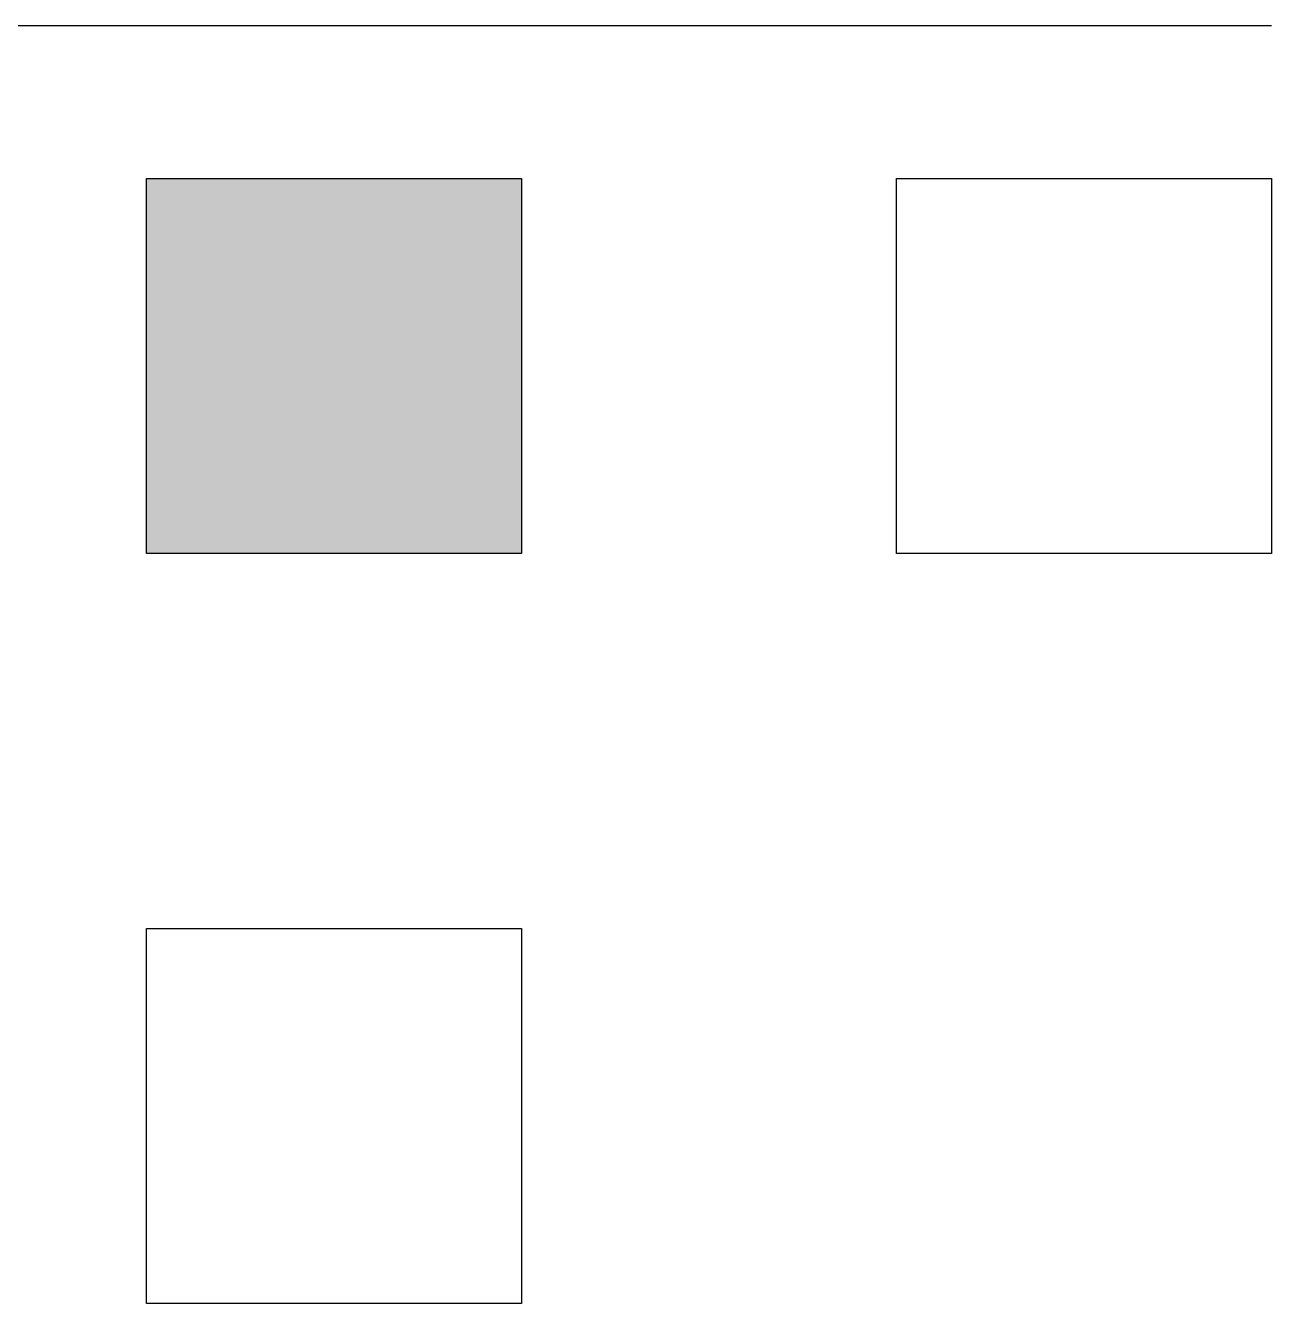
# Model space of a CAD drawing. Header units: millimetres. Extents: x 25495 to 48354, y 13294 to 24461.
# Drawn here: x 45031 to 48354, y 20577 to 23985 of the extents above; entities that cross this region are included whole.
import ezdxf

# ---------------------------------------------------------------- set-up
doc = ezdxf.new("R2010")
doc.units = ezdxf.units.MM
doc.header["$LTSCALE"] = 0.5

msp = doc.modelspace()

# ---------------------------------------------------------------- hatches: boundary and pattern name
h = msp.add_hatch()
h.set_pattern_fill('ST-LAFITT', color=256, pattern_type=2)
h.set_pattern_definition([(0.20467, (3242.337, 11107.284), (9113.67506, 68.381743), [242.687, -25543.12]), (359.810803, (3611.399, 11031.371), (39346.846308, -110.232666), [193.899, -46711.496]), (0.20467, (3573.63, 11220.667), (9113.67506, 68.381743), [193.899, -25591.909]), (0.003926, (4299.917, 11220.54), (16671.967873, 23.728141), [171.47, -40730.758]), (0.003926, (4527.323, 11524.604), (16671.967873, 23.728141), [171.47, -40730.758]), (0.003926, (3350.795, 11411.548), (16671.967873, 23.728141), [171.47, -40730.758]), (359.744187, (3374.823, 11209.898), (77138.310374, -333.5006777), [159.078, -84538.37]), (359.744187, (3553.487, 11399.001), (77138.310374, -333.5006777), [164.137, -84533.31]), (0.263484, (3661.284, 11208.221), (9113.67506, 68.381743), [164.137, -34735.55]), (0.003926, (3854.426, 11524.3), (16671.967873, 23.728141), [156.218, -40746.011]), (0.003926, (3962.097, 11220.54), (16671.967873, 23.728141), [171.47, -40730.758]), (359.810803, (3420.315, 11512.818), (39346.846308, -110.232666), [134.666, -46770.729]), (359.810803, (4369.436, 11321.785), (39346.846308, -110.232666), [134.666, -46770.729]), (359.810803, (4596.843, 11625.848), (39346.846308, -110.232666), [134.666, -46770.729]), (180.20467, (3909.06, 11626.407), (-9113.67506, -68.381746), [137.531, -25648.277]), (359.6615, (4130.47, 11626.25), (1555.38225, 113.03535), [121.463, -7436.962]), (180.20467, (4064.027, 11321.785), (-9113.67506, -68.381746), [134.666, -25651.142]), (180.135237, (4309.467, 11524.502), (-42457.610803, -115.838012), [127.566, -59002.177]), (0.003926, (4173.044, 11208.07), (16671.967873, 23.728141), [104.17, -40798.058]), (0.003926, (3269.667, 11399.179), (16671.967873, 23.728141), [98.044, -40804.185]), (359.25769, (4120.415, 11322.064), (21119.496193, -246.996153), [90.272, -34593.339]), (359.25769, (4469.436, 11511.218), (21119.496193, -246.996153), [85.354, -34598.256]), (358.7744, (4019.5, 11031.933), (25567.024512, -517.720446), [84.493, -31492.666]), (271.52234, (3924.962, 11208.07), (293.778331, -11857.500578), [98.844, -43190.661]), (88.48465, (3186.46, 11300.296), (193.56512, 4765.6073), [98.844, -13592.936]), (0.72344, (3273.68, 11511.93), (10669.057305, 181.41709), [90.272, -19694.038]), (0.72344, (4450.21, 11624.96), (10669.057305, 181.41709), [90.272, -19694.038]), (0.72344, (4222.8, 11320.896), (10669.057305, 181.41709), [90.272, -19694.038]), (0.003926, (3366.238, 11095.118), (16671.967873, 23.728141), [98.044, -40804.185]), (0.003926, (3974.568, 11512.132), (16671.967873, 23.728141), [104.17, -40798.058]), (359.810803, (3554.985, 11512.513), (39346.846308, -110.232666), [87.051, -46818.344]), (359.810803, (4731.513, 11625.543), (39346.846308, -110.232666), [87.051, -46818.344]), (359.810803, (4504.107, 11321.48), (39346.846308, -110.232666), [87.051, -46818.344]), (359.46826, (3023.83, 11094.772), (7558.292812, -44.653602), [86.667, -36150.975]), (359.46826, (3924.936, 11208.07), (7558.292812, -44.653602), [97.17, -36140.472]), (358.83995, (3094.552, 11222.903), (19564.11394, -360.031498), [92.807, -25479.459]), (358.30565, (4251.936, 11625.62), (6002.910566, -157.688948), [101.26, -46386.968]), (357.180882, (4402.914, 11337.863), (34243.462733, -1668.9993645), [90.7085, -53563.183]), (182.824205, (3014.636, 10920.756), (-26222.879776, -1311.7705376), [90.708, -50861.555]), (181.19079, (4019.475, 11031.864), (-12224.43955, -294.452445), [92.807, -22805.636]), (180.55313, (4393.719, 11511.878), (-38010.082487, -386.5623065), [86.667, -47039.286]), (180.55313, (3189.098, 11399.102), (-38010.082487, -386.5623065), [97.17, -47028.783]), (180.20467, (3929.38, 11321.48), (-9113.67506, -68.381746), [87.051, -25698.757]), (0.003926, (4519.601, 11219.651), (16671.967873, 23.728141), [70.983, -40831.246]), (0.003926, (4746.982, 11523.715), (16671.967873, 23.728141), [70.983, -40831.246]), (0.003926, (3570.48, 11410.685), (16671.967873, 23.728141), [70.983, -40831.246]), (0.003926, (3241.905, 11209.542), (16671.967873, 23.728141), [62.172, -40840.057]), (0.003926, (3758.338, 11398.188), (16671.967873, 23.728141), [74.407, -40827.822]), (359.25769, (3010.933, 11399.255), (21119.496193, -246.996153), [80.983, -34602.628]), (358.83995, (3942.21, 11335.704), (19564.11394, -360.031498), [74.856, -25497.41]), (358.7744, (3684.094, 11411.828), (25567.024512, -517.720446), [81.999, -31495.16]), (270.656424, (3186.457, 11300.27), (25.053303, -4155.77697), [79.141, -40871.486]), (270.3454, (4408.07, 11207.61), (-218.6184, -609.8303), [78.262, -4077.59]), (89.68586, (3843.275, 11433.418), (118.405208, 17232.938211), [78.262, -38543.971]), (89.37148, (3926.69, 11030.12), (168.51181, 8921.38427), [79.141, -12998.807]), (1.998857, (4353.155, 11622.724), (47560.994384, 1674.6047245), [85.522, -62848.971]), (1.2566, (3010.072, 11221.15), (12224.43955, 294.452435), [84.493, -35041.891]), (1.2566, (3116.43, 11106.01), (12224.43955, 294.452435), [81.999, -35044.385]), (1.19079, (4234.74, 11030.117), (12224.43955, 294.452435), [74.856, -22823.586]), (0.72344, (2862.77, 11093.02), (10669.057305, 181.41709), [85.354, -19698.955]), (357.06669, (4393.744, 11511.853), (19345.495529, -969.861829), [67.495, -43127.619]), (0.72344, (4022.117, 11207.18), (10669.057305, 181.41709), [80.983, -19703.327]), (356.287883, (4117.316, 11528.363), (4447.528319, -270.724294), [64.701, -51859.195]), (2.93625, (2956.42, 11091.267), (1555.382246, 113.035346), [67.495, -27747.283]), (0.003926, (3546.172, 11208.221), (16671.967873, 23.728141), [74.407, -40827.822]), (0.003926, (3842.894, 11219.651), (16671.967873, 23.728141), [70.983, -40831.246]), (359.744187, (4261.537, 11334.383), (77138.310374, -333.5006777), [84.475, -84612.972]), (359.744187, (3843.707, 11511.701), (77138.310374, -333.5006777), [71.783, -84625.6644]), (357.377463, (3110.496, 11093.909), (40246.373298, -1826.688313), [67.475, -55134.681]), (272.25584, (3266.746, 10984.587), (268.725026, -7701.72361), [67.818, -26603.969]), (270.3454, (3462.89, 11397.73), (-218.6184, -609.8303), [74.328, -4081.524]), (269.68586, (3916.046, 11207.764), (-118.405208, -17232.938211), [74.328, -38547.906]), (180.263485, (3156.002, 10917.276), (-9113.67506, -68.381749), [84.475, -34815.212]), (357.06669, (3772.51, 11413.555), (19345.495529, -969.861829), [56.876, -43138.239]), (356.751615, (4186.252, 11510.99), (46030.665441, -2594.207591), [53.485, -50505.944]), (356.287883, (3014.613, 10920.491), (4447.528319, -270.724294), [57.036, -51866.861]), (354.810603, (3888.792, 11340.301), (7339.6743917, -654.483933), [53.614, -76549.259]), (272.78866, (3531.338, 11161.206), (512.39675, -11247.670247), [52.69, -26019.472]), (272.6869, (4208.908, 11276.852), (512.39675, -11247.6702443), [56.67, -59793.426]), (272.519222, (4030.854, 11625.95), (1805.915281, -41444.734357), [58.153, -52685.226]), (270.91784, (3547.492, 11168.013), (368.938242, -24324.831489), [54.221, -44445.374]), (270.91784, (3830.55, 11274.87), (368.938242, -24324.831489), [54.658, -44444.937]), (89.066765, (3547.492, 11030.28), (168.511813, 8921.384271), [54.658, -39791.941]), (89.066765, (3830.55, 11303.75), (168.511813, 8921.384271), [54.221, -39792.378]), (87.34774, (4221.939, 11220.236), (1380.009122, 29203.474133), [56.67, -33948.839]), (87.34774, (4449.32, 11524.3), (1380.009122, 29203.474133), [56.67, -33948.839]), (87.34774, (3272.791, 11411.27), (1380.009122, 29203.474133), [56.67, -33948.839]), (5.18463, (4309.594, 11031.427), (1555.382247, 113.035346), [53.614, -32963.114]), (3.671137, (4346.018, 11333.926), (1555.382247, 113.0353457), [57.036, -69860.017]), (3.243425, (3177.897, 11090.835), (1555.382247, 113.035346), [53.485, -37116.611]), (2.93625, (3053.188, 11106.593), (1555.382246, 113.035346), [56.876, -27757.903]), (267.791187, (4150.793, 11401.693), (-193.5651169, -4765.6073005), [67.818, -94704.914]), (359.25769, (3085.398, 11208.552), (21119.496193, -246.996153), [52.121, -34631.49]), (357.45304, (3367.71, 11399.23), (10450.438886, -428.413242), [50.381, -25323.091]), (356.287883, (4277.209, 11207.84), (4447.528319, -270.724294), [50.891, -51873.005]), (355.94373, (3137.51, 11207.967), (4447.52832, -270.724294), [51.064, -20683.133]), (4.005271, (3694.0504, 11508.4494), (1555.38224636, 113.0353457), [51.064, -224253.1952]), (3.671137, (3923.793, 11508.627), (1555.382247, 113.0353457), [50.8914, -69866.161]), (2.5835, (3315.895, 11092.93), (1555.382246, 113.035346), [50.381, -21528.285]), (182.824205, (4374.999, 11527.728), (-26222.879776, -1311.7705376), [65.629, -50886.635]), (182.638354, (4307.054, 11511.015), (-23112.115277, -1085.699852), [67.475, -44648.773]), (180.906343, (4016.326, 11626.61), (-10669.0573055, -181.417097), [80.4545, -73056.715]), (180.263485, (4408.07, 11207.637), (-9113.67506, -68.381749), [71.783, -34827.904]), (0.003926, (4146.856, 11511.015), (16671.967873, 23.728141), [39.393, -40862.836]), (0.003926, (3492.273, 10917.17), (16671.967873, 23.728141), [41.58, -40860.649]), (359.28504, (4117.011, 11207.18), (21119.4961956, -246.996153), [35.893, -55768.648]), (359.06159, (4031.49, 11524.756), (13561.203379, -202.34255), [34.389, -46658.394]), (358.83995, (4085.77, 11334.764), (19564.11394, -360.031498), [49.903, -25522.362]), (358.1492, (3200.503, 11399.128), (28459.170586, -901.480086), [39.413, -50902.593]), (357.587332, (3324.201, 10919.854), (10450.43889, -428.413242), [43.368, -77626.083]), (357.180882, (3194.305, 11209.085), (34243.462733, -1668.9993645), [36.347, -53617.544]), (356.87953, (3827.604, 11033.683), (28240.55216, -1511.310416), [38.58, -32698.039]), (355.94373, (3717.62, 11398.163), (4447.52832, -270.724294), [37.297, -20696.9]), (354.567726, (4064.027, 11321.785), (24911.169246, -2347.211438), [43.134, -42631.189]), (273.519, (3843.275, 11433.418), (1974.427092, -32523.35008), [49.936, -36087.497]), (273.064355, (4551.3, 11414.368), (1755.8086725, -33133.180417), [49.037, -51497.412]), (272.875036, (3279.141, 11005.489), (2780.6021787, -55628.5209112), [43.34, -70467.5494]), (272.25584, (4222.802, 11320.896), (268.725026, -7701.72361), [44.097, -26627.69]), (272.25584, (3273.68, 11511.93), (268.725026, -7701.72361), [44.097, -26627.69]), (272.25584, (4450.21, 11624.96), (268.725026, -7701.72361), [44.097, -26627.69]), (272.13627, (3228.265, 11187.393), (268.725027, -7701.723609), [47.462, -49743.431]), (270.538716, (4407.638, 11079.083), (25.0533034, -4155.7769696), [48.532, -65836.982]), (270.01034, (4553.917, 11456.76), (-18.191995, -33856.046095), [38.476, -37973.348]), (270.01034, (2863.633, 11039.667), (-18.191995, -33856.046095), [38.481, -37973.343]), (270.01034, (3455.671, 11260.57), (-18.191995, -33856.046095), [37.6, -37974.224]), (270.01034, (3278.252, 10956.52), (-18.191995, -33856.046095), [37.6, -37974.224]), (89.74993, (4019.577, 11526.534), (118.40521, 17232.938215), [41.821, -21347.098]), (89.50501, (3843.707, 11334.612), (143.45851, 13077.161245), [48.532, -30262.699]), (87.90982, (3652.47, 11444.035), (193.565117, 4765.607301), [47.462, -47030.103]), (87.757575, (4208.934, 11276.852), (193.5651174, 4765.6073008), [44.097, -132884.8717]), (87.419234, (4031.515, 11524.832), (1767.139356, 38734.688734), [43.053, -43501.408]), (87.11068, (3452.623, 11266.26), (799.313773, 14906.652233), [43.34, -19653.96]), (86.93067, (3531.31, 11161.21), (605.748654, 10141.04493), [47.988, -14880.079]), (86.93067, (2863.63, 10948.316), (605.748654, 10141.04493), [49.037, -14879.03]), (86.46845, (4405.454, 11079.522), (2229.429505, 35798.57243), [49.936, -45977.085]), (5.42409, (4553.89, 11621.76), (1555.382247, 113.035346), [43.134, -26736.895]), (5.42409, (4326.51, 11317.695), (1555.382247, 113.035346), [43.134, -26736.895]), (5.42409, (3377.39, 11508.73), (1555.382247, 113.035346), [43.134, -26736.895]), (4.005271, (3624.099, 11205.58), (1555.38224636, 113.0353457), [37.2974, -224266.962]), (3.11195, (3512.796, 11221.556), (1555.382247, 113.035346), [38.58, -32453.743]), (2.824205, (3651.886, 11511.37), (26222.879775, 1311.770546), [36.347, -50915.916]), (2.39227, (3366.39, 11222.115), (20001.350787, 859.629163), [43.368, -38437.489]), (2.368112, (4081.96, 11624.35), (38447.3193236, 1606.222981), [48.557, -56893.36]), (1.825625, (3494.025, 11093.805), (15335.204043, 520.523126), [39.413, -29090.399]), (1.19079, (4116.122, 11029.68), (12224.43955, 294.452435), [49.903, -22848.539]), (0.72344, (3744.977, 11511.955), (10669.057305, 181.41709), [52.121, -19732.189]), (0.72344, (3768.7, 11524.3), (10669.057305, 181.41709), [49.57, -19734.739]), (0.263484, (4030.88, 11625.95), (9113.67506, 68.381743), [49.807, -34849.88]), (359.744187, (3462.885, 11221.988), (77138.310374, -333.5006777), [49.898, -84647.549]), (359.744187, (3317.368, 11222.547), (77138.310374, -333.5006777), [49.0245, -84648.423]), (359.744187, (4493.515, 11333.494), (77138.310374, -333.5006777), [60.404, -84637.0436]), (358.83995, (3409.723, 11223.868), (19564.11394, -360.031498), [45.966, -25526.3]), (358.605968, (3266.594, 11223.868), (73590.3090374, -1779.23203), [50.79, -79565.994]), (357.45304, (4200.704, 11337), (10450.438886, -428.413242), [60.896, -25312.575]), (356.690378, (4166.567, 11222.877), (63820.7787143, -3677.1047664), [43.896, -68338.463]), (355.67121, (4176.523, 11034.488), (16234.731036, -1195.93252), [58.377, -28043.723]), (352.777266, (4362.985, 11036.238), (50721.865482, -6410.878524), [45.438, -53997.409]), (274.716675, (3050.851, 11207.307), (1680.648762, -20665.849508), [57.577, -37856.572]), (273.5559, (4147.288, 11458.107), (2218.098817, -36069.296724), [56.51, -39635.149]), (273.064355, (4116.122, 11165.651), (1755.8086725, -33133.180417), [56.921, -51489.528]), (272.875036, (4100.882, 11142.052), (2780.6021787, -55628.5209112), [60.414, -70450.4756]), (272.25584, (3241.905, 11209.542), (268.725026, -7701.72361), [54.808, -26616.979]), (271.99833, (3842.21, 11321.2), (25.0533, -4155.77697), [49.936, -7656.474]), (271.30696, (3640.279, 11462.323), (612.609965, -27870.77813), [51.661, -39686.956]), (271.30696, (4816.807, 11575.378), (612.609965, -27870.77813), [51.661, -39686.956]), (271.30696, (4589.4, 11271.315), (612.609965, -27870.77813), [51.661, -39686.956]), (271.07733, (4436.696, 11575.226), (662.71657, -36182.332068), [50.724, -52154.114]), (271.07733, (4134.766, 11380.078), (662.71657, -36182.332068), [46.352, -52158.485]), (270.91784, (3200.503, 11399.179), (368.938242, -24324.831489), [52.911, -44446.685]), (270.49977, (4146.856, 11511.015), (25.0533032, -4155.7769696), [52.906, -82455.942]), (270.485643, (4103.092, 11208.501), (25.0533033, -4155.7769703), [55.09, -90765.4354]), (270.459531, (3915.589, 11090.172), (25.0533034, -4155.7769703), [58.151, -111541.5864]), (270.424284, (3200.935, 11306.062), (25.05330305, -4155.7769703), [63.3984, -161406.5003]), (270.218486, (3765.45, 11624.375), (357.6075485, -96192.700639), [48.115, -100301.092]), (270.01034, (4103.956, 11081.707), (-18.191995, -33856.046095), [51.59, -37960.234]), (270.01034, (3010.072, 11272.737), (-18.191995, -33856.046095), [51.59, -37960.234]), (269.60633, (3532.99, 11001.99), (-143.45851, -13077.161237), [63.398, -17169.947]), (269.541734, (3463.342, 11280.129), (-261.86372, -30310.099455), [58.151, -47486.408]), (269.541734, (3010.935, 11399.534), (-261.86372, -30310.099455), [55.09, -47489.468]), (269.50501, (3270.683, 11093.91), (-143.45851, -13077.161245), [52.906, -30258.325]), (269.066765, (3533.42, 11095.118), (-168.511813, -8921.384271), [52.911, -39793.689]), (268.9179, (4117.01, 11076.02), (-193.56512, -4765.6073), [46.352, -8876.623]), (268.69881, (3844.063, 11271.315), (-530.588746, -22608.375843), [51.661, -54100.439]), (268.01275, (4818.66, 11625.264), (-193.565117, -4765.607301), [49.936, -32719.193]), (268.01275, (3642.133, 11512.234), (-193.565117, -4765.607301), [49.936, -32719.193]), (268.01275, (4591.255, 11321.2), (-193.565117, -4765.607301), [49.936, -32719.193]), (267.936395, (3244.039, 11154.782), (-193.565117, -4765.607301), [47.523, -42260.55]), (267.83056, (4438.626, 11625.62), (-193.565117, -4765.607301), [50.429, -70874.686]), (267.11068, (3013.145, 11333.09), (-799.313773, -14906.652233), [60.414, -19636.885]), (266.93067, (4135.655, 11469.714), (-605.748654, -10141.04493), [56.921, -14871.146]), (266.43639, (3270.251, 11041), (-1623.680849, -25657.527498), [56.51, -35811.416]), (265.31743, (3831.642, 11511.37), (-2279.53611, -27487.01849), [57.577, -32914.933]), (187.262047, (3888.792, 11340.301), (-11106.294145, -1401.077759), [45.438, -65563.2316]), (184.350618, (4075.2536, 11338.549), (-1555.3822462, -113.03534516), [58.377, -174867.1003]), (184.307551, (4117.316, 11528.033), (-1555.38224692, -113.03534697), [51.557, -224777.1915]), (182.5835, (3216.835, 10919.89), (-1555.382246, -113.035344), [60.896, -21517.769]), (183.314115, (3317.8, 11413.885), (-1555.382247, -113.035346), [43.896, -40244.802]), (183.314115, (4266.922, 11222.877), (-1555.382247, -113.035346), [43.896, -40244.802]), (183.314115, (4494.303, 11526.94), (-1555.382247, -113.035346), [43.896, -40244.802]), (181.448867, (3467.33, 10919.794), (-50453.1404573, -1290.8450938), [50.79, -62646.835]), (181.19079, (3324.2, 10919.794), (-12224.43955, -294.452445), [45.966, -22852.476]), (180.263485, (4437.66, 11524.502), (-9113.67506, -68.381749), [57.838, -34841.849]), (180.263485, (3416.555, 10918.483), (-9113.67506, -68.381749), [49.025, -34850.662]), (180.263485, (2924.034, 10916.387), (-9113.67506, -68.381749), [60.404, -34839.283]), (0.72344, (4098.876, 11510.81), (10669.057305, 181.41709), [35.893, -19748.417]), (0.003926, (3231.288, 11093.909), (16671.967873, 23.728141), [39.393, -40862.836]), (0.003926, (3200.071, 11221.226), (16671.967873, 23.728141), [41.58, -40860.649]), (358.04245, (4148.177, 11333.926), (22456.260016, -743.791138), [38.539, -38893.791]), (358.017905, (3797.098, 11512.539), (38909.609473, -1329.893328), [34.569, -55361.534]), (275.128105, (3201.367, 11346.27), (1193.305316, -13573.956229), [34.239, -37291.083]), (275.02404, (3463.34, 11323.41), (243.67172, -3545.94664), [35.11, -13591.197]), (271.215924, (4134.766, 11511.243), (318.831632, -16013.277551), [41.544, -43852.395]), (270.656424, (3765.45, 11563.67), (25.053303, -4155.77697), [35.936, -40914.691]), (268.771286, (4117.011, 11207.18), (-699.100558, -31529.760117), [41.544, -40418.904]), (264.979784, (3915.589, 11133.454), (-3953.323562, -44832.992043), [35.11, -61771.121]), (264.8717, (3532.557, 11042.215), (-1042.985497, -11360.705597), [34.239, -39581.897]), (185.18463, (3374.823, 11209.974), (-1555.382247, -113.035345), [38.313, -32978.415]), (182.01653, (3085.395, 11208.475), (-32225.790342, -1154.081591), [34.569, -47555.897]), (181.998857, (3269.362, 10916.819), (-47560.9943844, -1674.604712), [38.539, -62895.953]), (180.263485, (3916.046, 11032.032), (-9113.67506, -68.381749), [49.898, -34849.789]), (0.003926, (3422.855, 11399.179), (16671.967873, 23.728141), [33.264, -40868.965]), (358.18569, (3547.492, 11030.228), (6002.910566, -157.688948), [26.713, -28446.732]), (357.84046, (3490.47, 11398.112), (16453.349453, -586.10219), [33.729, -26889.181]), (355.67121, (4494.328, 11527.093), (16234.731036, -1195.93252), [33.091, -28069.009]), (355.67121, (3317.8, 11414.063), (16234.731036, -1195.93252), [33.091, -28069.009]), (355.67121, (4266.922, 11223.03), (16234.731036, -1195.93252), [33.091, -28069.009]), (354.810603, (3582.519, 11034.211), (7339.6743917, -654.483933), [29.007, -76573.867]), (354.72371, (3304.084, 11209.542), (7339.674392, -654.483933), [32.725, -39726.258]), (354.053506, (3467.33, 10919.78), (10231.820467, -1038.243573), [25.086, -33744.232]), (277.32505, (3546.17, 11208.22), (1168.252012, -9418.179256), [20.716, -21930.91]), (276.662018, (3651.886, 11511.37), (4454.389628, -38282.5473565), [20.047, -54531.084]), (275.5527, (3277.82, 11095.115), (949.633591, -10028.009589), [31.628, -36706.855]), (274.86214, (4552.164, 11477.436), (1436.97704, -17119.9028645), [20.625, -47965.815]), (274.59264, (2862.752, 11093.007), (1924.320487, -24211.79614), [32.893, -44989.311]), (274.179995, (3228.265, 11138.8), (243.671724, -3545.946639), [32.291, -59798.121]), (273.782345, (3830.118, 11377.614), (6360.5181236, -96350.3895843), [19.718, -100094.683]), (273.25173, (3453.055, 11367.71), (999.7402, -18339.563525), [31.092, -21889.711]), (273.12026, (3829.23, 11298.976), (756.068474, -14793.616884), [24.082, -18342.711]), (270.01034, (2863.633, 10948.303), (-18.191995, -33856.046095), [32.36, -37979.464]), (270.01034, (3279.116, 11032.596), (-18.191995, -33856.046095), [27.107, -37984.717]), (270.01034, (4553.917, 11365.397), (-18.191995, -33856.046095), [32.355, -37979.469]), (270.01034, (3454.808, 11336.67), (-18.191995, -33856.046095), [27.107, -37984.717]), (88.86026, (4019.374, 11591.076), (1878.6832615, 93979.4500046), [31.473, -102889.7234]), (86.84206, (3548.381, 11084.965), (1405.062428, 25047.697165), [24.082, -39991.032]), (86.78933, (3279.116, 11032.596), (605.748656, 10141.044936), [31.092, -25055.983]), (86.18118, (3547.492, 11167.988), (2448.047923, 36408.402763), [19.718, -52020.715]), (85.846174, (3651.886, 11410.66), (412.183538, 5375.437631), [32.291, -42473.034]), (85.702393, (4017.748, 11569.562), (412.1835377, 5375.4376313), [21.581, -112569.355]), (85.39081, (4552.164, 11477.334), (3103.903185, 38237.893756), [32.896, -43721.939]), (85.17275, (2863.633, 11039.68), (1455.169033, 16736.143223), [20.624, -22169.667]), (84.414034, (3453.055, 11367.708), (2304.58941, 23331.241519), [31.628, -40839.674]), (83.28936, (3228.265, 11187.39), (849.42038, 6595.09829), [20.047, -12647.102]), (82.72781, (3830.118, 11377.6394), (849.4203787, 6595.0982936), [20.716, -119038.939]), (6.445974, (3485.008, 11108.148), (29989.499525, 3367.33223), [26.327, -44461.476]), (5.94462, (3241.65, 11221.226), (1555.382247, 113.035346), [25.086, -18960.214]), (5.69235, (3818.256, 11524.91), (1555.382247, 113.035346), [30.422, -22072.542]), (5.18463, (3767.507, 11221.556), (1555.382247, 113.035346), [29.007, -32987.721]), (4.350619, (4133.5466, 11220.5404), (1555.38224613, 113.0353457), [33.091, -174892.386]), (2.14813, (3854.756, 11206.9), (1555.38225, 113.035346), [33.729, -16868.736]), (1.783285, (3804.718, 11219.347), (29115.025841, 928.010906), [26.713, -42888.919]), (1.2566, (3514.168, 11108.148), (12224.43955, 294.452435), [19.728, -35106.656]), (0.003926, (3277.82, 11095.118), (16671.967873, 23.728141), [33.264, -40868.965]), (359.06159, (3888.462, 11208.221), (13561.203379, -202.34255), [27.577, -46665.206]), (358.38844, (3929.966, 11221.404), (6002.9105663, -157.688948), [32.144, -82485.861]), (357.95987, (3198.395, 11107.76), (6002.910566, -157.68895), [32.228, -16431.558]), (357.45304, (3464.282, 11095.118), (10450.438886, -428.413242), [29.792, -25343.68]), (356.287883, (4078.759, 11512.132), (4447.528319, -270.724294), [20.1765, -51903.72]), (355.67121, (3825.42, 11209.085), (16234.731036, -1195.93252), [29.406, -28072.694]), (352.187505, (3551.302, 11223.741), (2892.1460725, -383.7596394), [22.531, -71388.5606]), (273.782345, (4132.581, 11412.869), (6360.5181236, -96350.3895843), [32.865, -100081.536]), (273.519, (3532.557, 10938.595), (1974.427092, -32523.350079), [21.464, -36115.97]), (270.01034, (3828.264, 11449.75), (-18.191995, -33856.046095), [23.421, -37988.402]), (270.01034, (3054.351, 11145.814), (-18.191995, -33856.046095), [23.421, -37988.402]), (266.46845, (3201.367, 11242.664), (-2229.429505, -35798.57243), [21.464, -46005.557]), (266.18118, (4119.196, 11108.803), (-2448.047923, -36408.402763), [32.865, -52007.569]), (187.79839, (3827.502, 11033.774), (-9550.911899, -1288.042412), [22.53, -46607.902]), (187.262047, (3935.884, 11625.391), (-11106.294145, -1401.077759), [25.801, -65582.868]), (184.350618, (3553.487, 11399.0516), (-1555.3822462, -113.03534516), [29.4056, -174896.0716]), (183.671137, (4173.018, 11208.069), (-1555.382247, -113.035346), [20.1765, -69896.876]), (182.52453, (3269.667, 11399.179), (-21556.733037, -972.664494), [29.792, -41568.665]), (182.05102, (3684.094, 11411.828), (-16890.586295, -633.55846), [32.228, -32214.221]), (181.59735, (4503.523, 11221.404), (-13779.821798, -407.487786), [32.144, -39767.405]), (181.59735, (4730.93, 11525.467), (-13779.821798, -407.487786), [32.144, -39767.405]), (181.59735, (3554.401, 11412.437), (-13779.821798, -407.487786), [32.144, -39767.405]), (180.906343, (3490.47, 11398.188), (-10669.0573055, -181.417097), [27.577, -73109.5925]), (0.003926, (4449.294, 11524.426), (16671.967873, 23.728141), [1.168, -40901.06]), (0.003926, (3272.766, 11411.142), (16671.967873, 23.728141), [1.168, -40901.06]), (0.003926, (4221.964, 11220.134), (16671.967873, 23.728141), [1.168, -40901.06]), (355.624034, (3765.45, 11563.67), (28021.933747, -2121.140748), [2.649, -39922.877]), (353.87959, (3554.401, 11412.412), (49603.720074, -5304.2532083), [16.161, -63071.121]), (353.87959, (4503.523, 11221.379), (49603.720074, -5304.2532083), [16.161, -63071.121]), (353.87959, (4730.904, 11525.442), (49603.720074, -5304.2532083), [16.161, -63071.121]), (349.06631, (4405.352, 11079.494), (42507.7174096, -8195.715912), [2.232, -59158.281]), (342.734926, (3216.86, 10919.88), (10912.729032, -3364.529551), [14.673, -35668.075]), (339.427025, (4075.152, 11338.498), (185591.55337116, -69664.3332503), [11.2166, -199650.4464]), (329.07892, (4017.748, 11569.562), (21194.656105, -12714.327065), [2.369, -56691.022]), (326.45297, (3652.496, 11443.908), (35486.874655, -23554.509532), [2.111, -45522.612]), (323.72765, (4374.999, 11527.728), (32376.110159, -23780.580218), [5.975, -52061.015]), (312.385643, (4016.224, 11626.534), (7608.399418, -8356.20754), [5.4635, -69371.988]), (303.686195, (2863.623, 11001.211), (17721.81468, -26627.389328), [4.732, -40844.332]), (298.33572, (3452.598, 11266.362), (899.526985, -1716.455647), [6.457, -40253.118]), (285.759316, (3909.087, 11626.407), (9995.01005, -35504.11999), [4.434, -39303.515]), (285.281365, (3548.356, 11113.784), (5228.650099, -19220.118153), [4.986, -42255.741]), (74.690225, (3829.23, 11298.925), (5003.170369, 18181.874581), [4.985, -37064.439]), (61.689243, (3278.252, 10956.52), (13629.501978, 25342.149601), [6.457, -47737.9735]), (56.282507, (4551.3, 11414.393), (3304.329611, 4991.677992), [4.731, -41270.273]), (33.510444, (3228.265, 11138.801), (1992.6190877, 1332.6960073), [2.111, -83380.3355]), (20.52634, (4166.033, 11030.553), (13973.386916, 5173.09508), [11.217, -16803.733]), (17.277045, (4186.683, 11332.63), (5103.383581, 1558.766699), [14.673, -33910.33]), (12.7911, (4010.636, 11524.5), (8214.14807, 1784.83739), [9.166, -11828.121]), (10.927448, (3844.266, 11383.202), (152983.1021746, 29530.0627554), [2.2316, -160780.9545]), (6.16449, (3913.887, 11219.651), (17327.823134, 1853.2191336), [16.161, -50705.212]), (0.003926, (4210.28, 11220.134), (16671.967873, 23.728141), [1.168, -40901.06]), (342.86482, (4540.455, 11625.85), (9575.9652, -2867.73457), [14.044, -11405.576]), (342.86482, (3363.95, 11512.82), (9575.9652, -2867.73457), [14.044, -11405.576]), (342.86482, (4313.07, 11321.785), (9575.9652, -2867.73457), [14.044, -11405.576]), (342.50394, (2948.11, 11093.91), (10912.72903, -3364.52955), [8.72, -12834.952]), (342.50394, (3915.49, 11511.24), (10912.72903, -3364.52955), [8.72, -12834.952]), (335.718105, (3311.07, 11095.118), (16940.692897, -7677.995466), [5.288, -28605.211]), (331.46323, (3109.982, 11109.514), (3791.673058, -2100.215286), [7.337, -27410.429]), (329.856084, (3796.514, 11224.198), (26323.092988, -15311.337333), [9.606, -42037.972]), (328.166338, (3848.584, 11527.982), (47080.512244, -29245.3250545), [6.932, -68540.716]), (323.1648, (3620.594, 11208.221), (3573.054637, -2710.045617), [4.375, -34312.908]), (321.210083, (3688.31, 11512.996), (22337.8548095, -17976.7293506), [7.498, -51290.983]), (315.093332, (3511.1704, 11111.145), (116068.5037988, -115698.8632025), [4.24, -165453.407]), (309.38102, (3765.856, 11527.753), (17915.379793, -21861.782025), [4.472, -39879.179]), (303.686195, (4080.74, 11626.28), (17721.81468, -26627.389328), [2.315, -40846.748]), (299.8447, (3529.56, 11008.12), (6515.307317, -11405.359195), [7.051, -37461.782]), (290.659566, (3912.54, 11098.478), (5422.215217, -14454.510854), [8.854, -35207.563]), (286.01671, (3826.994, 11454.068), (19527.729955, -68072.1236824), [4.262, -73237.291]), (282.93266, (3010.503, 11344.442), (10045.116656, -43815.673931), [11.667, -58129.93]), (280.85382, (3765.653, 11576.267), (3673.26785, -19333.153496), [13.02, -28020.143]), (274.213555, (3828.264, 11426.382), (243.671724, -3545.946639), [15.855, -52706.015]), (265.820175, (3054.356, 11122.392), (-412.183537, -5375.437631), [15.854, -47880.65]), (257.05377, (4103.524, 11153.406), (-2816.98616, -12083.571274), [11.667, -24160.073]), (253.97915, (3055.525, 11149.926), (-218.61842, -609.83033), [4.263, -22084.669]), (249.336445, (3466.39, 11288.435), (-218.6184208, -609.8303307), [8.854, -86795.878]), (240.13788, (3204.44, 11312.184), (-8138.98816, -14252.1683), [7.052, -24292.65]), (218.76237, (3194.305, 11209.06), (-17034.044812, -13710.719706), [7.499, -35456.455]), (216.825064, (3758.338, 11398.188), (-22793.283639, -17098.977409), [4.375, -36211.581]), (210.14351, (3582.52, 11034.216), (-5759.238845, -3388.257688), [9.607, -24325.567]), (208.50969, (3772.511, 11413.58), (-3766.6197537, -2055.5616866), [7.337, -109171.587]), (204.31336, (3422.855, 11399.18), (-10862.622423, -4947.024397), [5.288, -25781.015]), (197.48829, (4336.29, 11207.18), (-39271.686407, -12357.0982325), [8.72, -59078.2105]), (197.46653, (4469.436, 11511.015), (-22187.534997, -6957.932459), [8.72, -41161.211]), (197.148326, (4120.415, 11321.785), (-5103.383581, -1558.766699), [14.044, -60591.412]), (193.215557, (3771.546, 11625.797), (-33075.210719, -7749.17987), [6.258, -52666.181])])
h.paths.add_polyline_path([(45354, 23577), (45354, 22577), (46354, 22577), (46354, 23577)])

# ---------------------------------------------------------------- linework, layer by layer
msp.add_lwpolyline([(41354, 23985), (48354, 23985)])
for points in [[(45354, 23577), (46354, 23577), (46354, 22577), (45354, 22577)], [(47354, 23577), (48354, 23577), (48354, 22577), (47354, 22577)], [(45354, 21577), (46354, 21577), (46354, 20577), (45354, 20577)]]:
    msp.add_lwpolyline(points, close=True)

doc.saveas('drawing.dxf')
